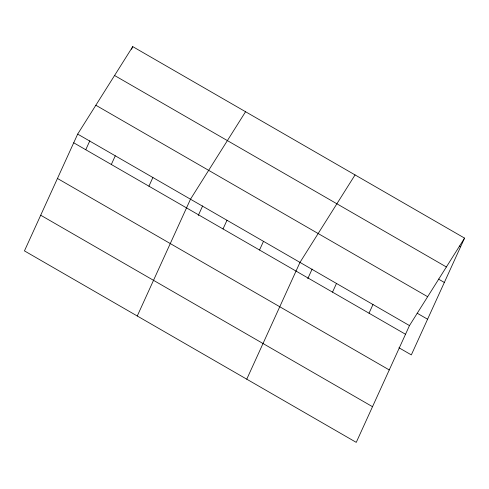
<?xml version="1.0" encoding="UTF-8"?>
<svg xmlns="http://www.w3.org/2000/svg" width="489" height="489" viewBox="0 0 489 489"><rect width="100%" height="100%" fill="white"/><g stroke="black" fill="none" stroke-linecap="round" stroke-linejoin="round"><path stroke-width="0.73" d="M77.672 134.102L24.45 250.894L356.255 442.374L409.476 325.582L464.55 238.106L132.745 46.626L77.672 134.102L409.476 325.582M85.777 149.695L89.842 140.777M131.529 49.297L132.745 46.626M111.321 164.487L115.276 155.802M148.925 186.187L152.886 177.507M137.262 315.998L190.49 199.206L245.557 111.73M198.277 215.484L202.654 205.881M223.027 228.956L226.988 220.27M259.525 250.013L263.485 241.334M246.756 379.183L299.983 262.397L355.057 174.915M307.77 278.675L312.147 269.066M332.52 292.141L336.481 283.455M369.018 313.204L372.979 304.519M464.55 238.106L411.328 354.898L398.945 347.752M459.287 246.04L460.595 246.792M114.573 75.495L446.378 266.976M438.468 279.078L444.336 282.465M95.85 105.239L427.649 296.713M417.154 313.204L427.582 319.219M73.717 142.788L405.522 334.268M57.457 178.461L389.262 369.941M40.709 215.221L372.508 406.701"/></g></svg>
